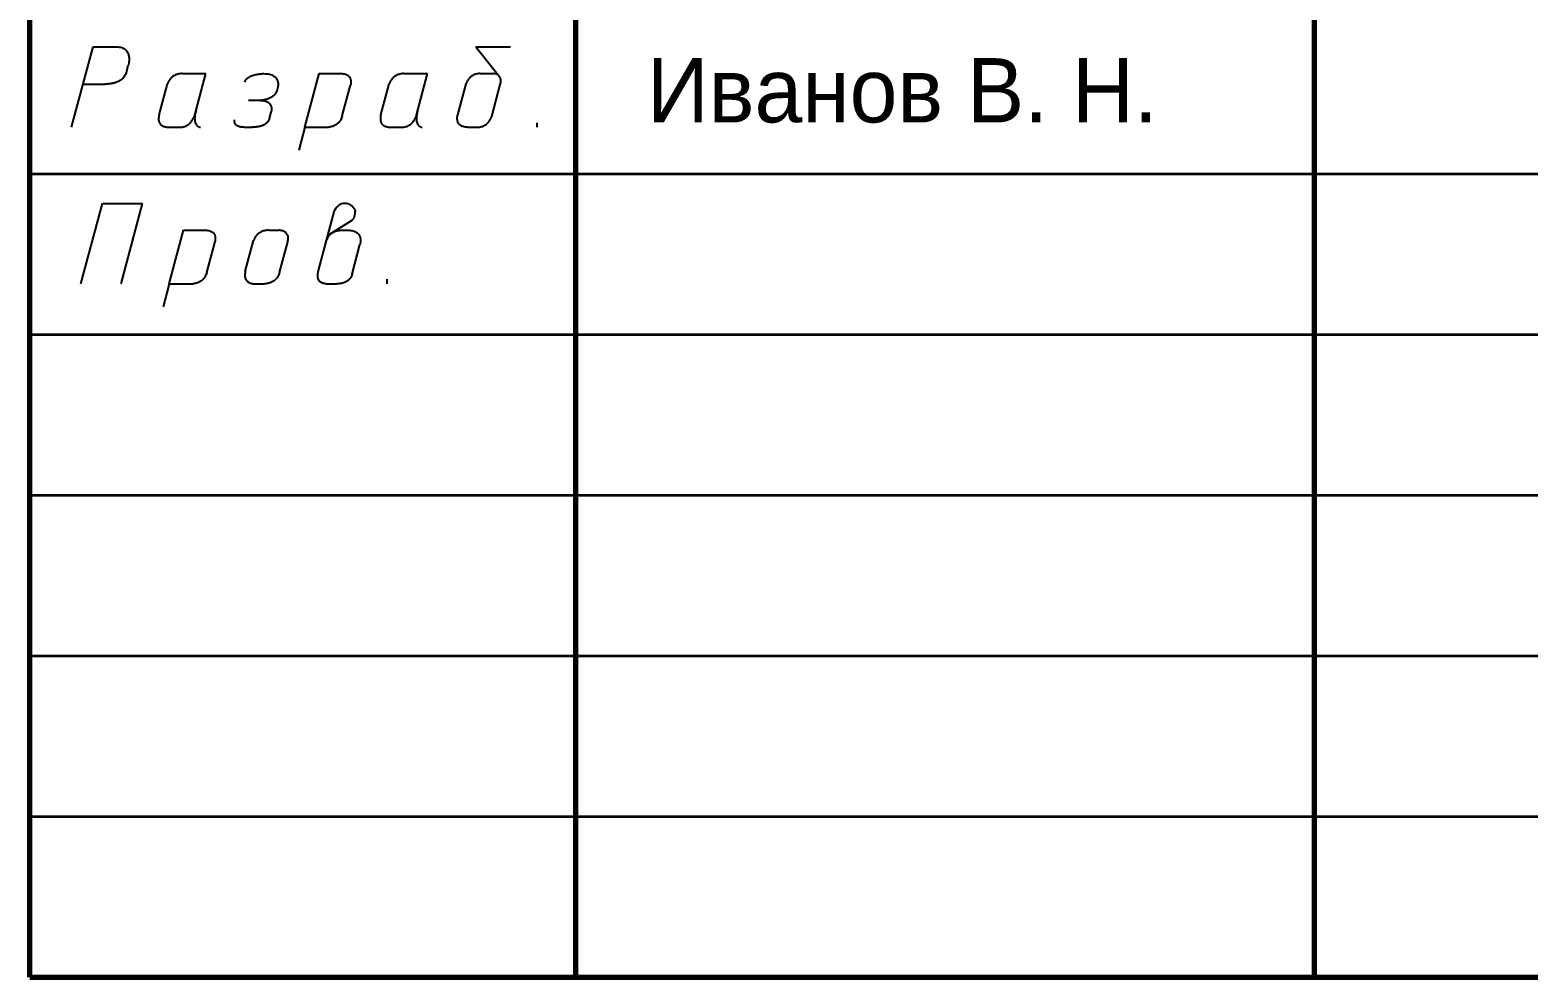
# Model space of a CAD drawing. Extents: x -103 to 643, y -127 to 210.
# Drawn here: x 365.4 to 435.3, y -127.3 to -83.1 of the extents above; entities that cross this region are included whole.
import ezdxf

# ---------------------------------------------------------------- set-up
doc = ezdxf.new("R2010")
doc.units = 0
doc.layers.get('0').update_dxf_attribs({"linetype": 'CONTINUOUS', "lineweight": 25})
doc.styles.add('cyrillic_ii', font='cyrillic_ii')

msp = doc.modelspace()

# ---------------------------------------------------------------- linework, layer by layer
at = {"lineweight": 70}
for p, q in [((365.359, -127.342), (365.359, -44.842)), ((390.859, -127.342), (390.859, -44.842)), ((425.359, -127.342), (425.359, -44.842))]:
    msp.add_line(p, q, dxfattribs=at)
at = {"linetype": 'CONTINUOUS', "lineweight": 25}
for p, q in [((367.302, -87.669), (368.306, -83.919)), ((368.306, -83.919), (368.552, -83.919)), ((368.306, -83.919), (369.385, -83.919)), ((369.385, -83.919), (369.459, -83.921)), ((369.459, -83.921), (369.527, -83.928)), ((369.527, -83.928), (369.589, -83.94)), ((369.589, -83.94), (369.646, -83.955)), ((369.646, -83.955), (369.697, -83.975)), ((386.19, -83.919), (387.798, -83.919)), ((386.19, -83.919), (387.297, -85.31)), ((369.697, -83.975), (369.744, -83.998)), ((369.744, -83.998), (369.785, -84.024)), ((369.785, -84.024), (369.821, -84.052)), ((369.821, -84.052), (369.854, -84.084)), ((369.854, -84.084), (369.882, -84.117)), ((369.882, -84.117), (369.906, -84.153)), ((369.906, -84.153), (369.927, -84.19)), ((369.927, -84.19), (369.944, -84.228)), ((369.944, -84.228), (369.958, -84.267)), ((369.958, -84.267), (369.969, -84.307)), ((369.969, -84.307), (369.977, -84.347)), ((369.979, -84.641), (369.975, -84.669)), ((369.977, -84.347), (369.984, -84.387)), ((369.983, -84.609), (369.979, -84.641)), ((369.986, -84.576), (369.983, -84.609)), ((369.984, -84.387), (369.987, -84.427)), ((369.989, -84.541), (369.986, -84.576)), ((369.987, -84.427), (369.989, -84.466)), ((369.989, -84.466), (369.99, -84.504)), ((369.99, -84.504), (369.989, -84.541)), ((369.737, -85.341), (369.706, -85.377)), ((369.766, -85.301), (369.737, -85.341)), ((369.794, -85.259), (369.766, -85.301)), ((369.818, -85.213), (369.794, -85.259)), ((369.841, -85.164), (369.818, -85.213)), ((369.86, -85.111), (369.841, -85.164)), ((369.877, -85.055), (369.86, -85.111)), ((369.877, -85.055), (369.953, -84.771)), ((369.955, -84.764), (369.953, -84.771)), ((369.958, -84.752), (369.955, -84.764)), ((369.961, -84.737), (369.958, -84.752)), ((369.966, -84.718), (369.961, -84.737)), ((369.97, -84.695), (369.966, -84.718)), ((369.975, -84.669), (369.97, -84.695)), ((371.971, -85.352), (371.948, -85.375)), ((371.996, -85.329), (371.971, -85.352)), ((372.023, -85.308), (371.996, -85.329)), ((372.053, -85.287), (372.023, -85.308)), ((372.084, -85.267), (372.053, -85.287)), ((372.118, -85.248), (372.084, -85.267)), ((372.153, -85.231), (372.118, -85.248)), ((372.191, -85.216), (372.153, -85.231)), ((372.231, -85.202), (372.191, -85.216)), ((372.274, -85.191), (372.231, -85.202)), ((372.319, -85.181), (372.274, -85.191)), ((372.366, -85.174), (372.319, -85.181)), ((372.416, -85.17), (372.366, -85.174)), ((372.468, -85.169), (372.416, -85.17)), ((372.468, -85.169), (373.576, -85.169)), ((373.056, -87.112), (373.576, -85.169)), ((375.526, -85.376), (375.558, -85.352)), ((375.558, -85.352), (375.591, -85.33)), ((375.591, -85.33), (375.627, -85.31)), ((375.627, -85.31), (375.663, -85.292)), ((375.663, -85.292), (375.701, -85.275)), ((375.701, -85.275), (375.74, -85.26)), ((375.74, -85.26), (375.779, -85.246)), ((375.779, -85.246), (375.818, -85.234)), ((375.818, -85.234), (375.857, -85.223)), ((375.857, -85.223), (375.896, -85.213)), ((375.896, -85.213), (375.935, -85.205)), ((375.935, -85.205), (375.973, -85.198)), ((375.973, -85.198), (376.009, -85.192)), ((376.009, -85.192), (376.044, -85.186)), ((376.044, -85.186), (376.078, -85.182)), ((376.078, -85.182), (376.11, -85.178)), ((376.11, -85.178), (376.139, -85.175)), ((376.139, -85.175), (376.166, -85.173)), ((376.166, -85.173), (376.19, -85.171)), ((376.19, -85.171), (376.212, -85.17)), ((376.212, -85.17), (376.23, -85.169)), ((376.23, -85.169), (376.244, -85.169)), ((376.244, -85.169), (376.255, -85.169)), ((376.255, -85.169), (376.262, -85.169)), ((376.262, -85.169), (376.264, -85.169)), ((376.272, -85.169), (376.35, -85.171)), ((376.35, -85.171), (376.421, -85.176)), ((376.421, -85.176), (376.487, -85.185)), ((376.487, -85.185), (376.547, -85.197)), ((376.547, -85.197), (376.602, -85.212)), ((376.602, -85.212), (376.652, -85.229)), ((376.652, -85.229), (376.697, -85.249)), ((376.697, -85.249), (376.737, -85.271)), ((376.737, -85.271), (376.773, -85.296)), ((376.773, -85.296), (376.805, -85.321)), ((376.805, -85.321), (376.833, -85.349)), ((376.833, -85.349), (376.857, -85.377)), ((378.199, -87.669), (378.868, -85.169)), ((378.868, -85.169), (379.903, -85.169)), ((379.903, -85.169), (379.956, -85.17)), ((379.956, -85.17), (380.005, -85.175)), ((380.005, -85.175), (380.05, -85.183)), ((380.05, -85.183), (380.091, -85.194)), ((380.091, -85.194), (380.128, -85.207)), ((380.128, -85.207), (380.162, -85.222)), ((380.162, -85.222), (380.192, -85.239)), ((380.192, -85.239), (380.218, -85.259)), ((380.218, -85.259), (380.242, -85.28)), ((380.242, -85.28), (380.263, -85.302)), ((380.263, -85.302), (380.281, -85.326)), ((380.281, -85.326), (380.296, -85.35)), ((380.296, -85.35), (380.309, -85.375)), ((382.33, -85.352), (382.306, -85.375)), ((382.355, -85.329), (382.33, -85.352)), ((382.382, -85.308), (382.355, -85.329)), ((382.411, -85.287), (382.382, -85.308)), ((382.443, -85.267), (382.411, -85.287)), ((382.476, -85.248), (382.443, -85.267)), ((382.512, -85.231), (382.476, -85.248)), ((382.55, -85.216), (382.512, -85.231)), ((382.59, -85.202), (382.55, -85.216)), ((382.632, -85.191), (382.59, -85.202)), ((382.677, -85.181), (382.632, -85.191)), ((382.724, -85.174), (382.677, -85.181)), ((382.774, -85.17), (382.724, -85.174)), ((382.827, -85.169), (382.774, -85.17)), ((382.827, -85.169), (383.935, -85.169)), ((383.414, -87.112), (383.935, -85.169)), ((385.911, -85.353), (385.888, -85.376)), ((385.936, -85.33), (385.911, -85.353)), ((385.962, -85.308), (385.936, -85.33)), ((385.991, -85.287), (385.962, -85.308)), ((386.021, -85.267), (385.991, -85.287)), ((386.054, -85.248), (386.021, -85.267)), ((386.089, -85.23), (386.054, -85.248)), ((386.126, -85.215), (386.089, -85.23)), ((386.165, -85.201), (386.126, -85.215)), ((386.206, -85.19), (386.165, -85.201)), ((386.249, -85.18), (386.206, -85.19)), ((386.295, -85.174), (386.249, -85.18)), ((386.344, -85.17), (386.295, -85.174)), ((386.395, -85.169), (386.344, -85.17)), ((386.395, -85.169), (387.01, -85.169)), ((387.014, -85.169), (387.01, -85.169)), ((387.01, -85.169), (387.01, -85.169)), ((387.02, -85.169), (387.014, -85.169)), ((387.028, -85.17), (387.02, -85.169)), ((387.039, -85.171), (387.028, -85.17)), ((387.051, -85.172), (387.039, -85.171)), ((387.065, -85.175), (387.051, -85.172)), ((387.08, -85.178), (387.065, -85.175)), ((387.096, -85.181), (387.08, -85.178)), ((387.114, -85.186), (387.096, -85.181)), ((387.132, -85.192), (387.114, -85.186)), ((387.15, -85.199), (387.132, -85.192)), ((387.169, -85.207), (387.15, -85.199)), ((387.189, -85.216), (387.169, -85.207)), ((387.208, -85.227), (387.189, -85.216)), ((387.226, -85.239), (387.208, -85.227)), ((387.245, -85.253), (387.226, -85.239)), ((387.262, -85.269), (387.245, -85.253)), ((387.279, -85.286), (387.262, -85.269)), ((387.294, -85.306), (387.279, -85.286)), ((387.308, -85.327), (387.294, -85.306)), ((387.321, -85.351), (387.308, -85.327)), ((387.332, -85.376), (387.321, -85.351)), ((367.841, -85.656), (368.875, -85.656)), ((368.894, -85.656), (368.875, -85.656)), ((368.917, -85.656), (368.894, -85.656)), ((368.941, -85.656), (368.917, -85.656)), ((368.968, -85.655), (368.941, -85.656)), ((368.998, -85.654), (368.968, -85.655)), ((369.029, -85.652), (368.998, -85.654)), ((369.062, -85.649), (369.029, -85.652)), ((369.097, -85.646), (369.062, -85.649)), ((369.133, -85.642), (369.097, -85.646)), ((369.17, -85.636), (369.133, -85.642)), ((369.208, -85.629), (369.17, -85.636)), ((369.247, -85.621), (369.208, -85.629)), ((369.287, -85.612), (369.247, -85.621)), ((369.327, -85.601), (369.287, -85.612)), ((369.367, -85.588), (369.327, -85.601)), ((369.407, -85.574), (369.367, -85.588)), ((369.447, -85.557), (369.407, -85.574)), ((369.487, -85.539), (369.447, -85.557)), ((369.526, -85.518), (369.487, -85.539)), ((369.564, -85.495), (369.526, -85.518)), ((369.602, -85.469), (369.564, -85.495)), ((369.638, -85.441), (369.602, -85.469)), ((369.672, -85.411), (369.638, -85.441)), ((369.706, -85.377), (369.672, -85.411)), ((371.393, -87.096), (371.78, -85.651)), ((371.781, -85.65), (371.78, -85.651)), ((371.782, -85.645), (371.781, -85.65)), ((371.784, -85.638), (371.782, -85.645)), ((371.788, -85.629), (371.784, -85.638)), ((371.792, -85.617), (371.788, -85.629)), ((371.797, -85.604), (371.792, -85.617)), ((371.804, -85.588), (371.797, -85.604)), ((371.812, -85.571), (371.804, -85.588)), ((371.821, -85.553), (371.812, -85.571)), ((371.831, -85.533), (371.821, -85.553)), ((371.843, -85.512), (371.831, -85.533)), ((371.857, -85.49), (371.843, -85.512)), ((371.871, -85.468), (371.857, -85.49)), ((371.888, -85.445), (371.871, -85.468)), ((371.906, -85.421), (371.888, -85.445)), ((371.926, -85.398), (371.906, -85.421)), ((371.948, -85.375), (371.926, -85.398)), ((375.39, -85.564), (375.405, -85.527)), ((375.405, -85.527), (375.423, -85.493)), ((375.423, -85.493), (375.445, -85.46)), ((375.445, -85.46), (375.469, -85.43)), ((375.469, -85.43), (375.496, -85.402)), ((375.496, -85.402), (375.526, -85.376)), ((376.85, -86.054), (376.828, -86.092)), ((376.87, -86.014), (376.85, -86.054)), ((376.857, -85.377), (376.878, -85.406)), ((376.888, -85.971), (376.87, -86.014)), ((376.878, -85.406), (376.895, -85.436)), ((376.902, -85.925), (376.888, -85.971)), ((376.895, -85.436), (376.91, -85.467)), ((376.929, -85.825), (376.902, -85.925)), ((376.91, -85.467), (376.922, -85.498)), ((376.922, -85.498), (376.931, -85.529)), ((376.93, -85.82), (376.929, -85.825)), ((376.932, -85.811), (376.93, -85.82)), ((376.931, -85.529), (376.938, -85.559)), ((376.935, -85.799), (376.932, -85.811)), ((376.938, -85.784), (376.935, -85.799)), ((376.938, -85.559), (376.943, -85.589)), ((376.941, -85.766), (376.938, -85.784)), ((376.944, -85.746), (376.941, -85.766)), ((376.943, -85.589), (376.947, -85.619)), ((376.946, -85.724), (376.944, -85.746)), ((376.948, -85.7), (376.946, -85.724)), ((376.947, -85.619), (376.948, -85.647)), ((376.948, -85.647), (376.949, -85.674)), ((376.949, -85.674), (376.948, -85.7)), ((379.948, -87.141), (380.334, -85.7)), ((380.309, -85.375), (380.32, -85.401)), ((380.32, -85.401), (380.329, -85.427)), ((380.329, -85.427), (380.336, -85.453)), ((380.335, -85.699), (380.334, -85.7)), ((380.337, -85.689), (380.335, -85.696)), ((380.335, -85.696), (380.335, -85.699)), ((380.336, -85.453), (380.341, -85.479)), ((380.339, -85.68), (380.337, -85.689)), ((380.341, -85.668), (380.339, -85.68)), ((380.341, -85.479), (380.345, -85.504)), ((380.343, -85.654), (380.341, -85.668)), ((380.345, -85.637), (380.343, -85.654)), ((380.345, -85.504), (380.347, -85.529)), ((380.346, -85.618), (380.345, -85.637)), ((380.348, -85.598), (380.346, -85.618)), ((380.347, -85.529), (380.348, -85.553)), ((380.348, -85.553), (380.348, -85.576)), ((380.348, -85.576), (380.348, -85.598)), ((381.752, -87.096), (382.139, -85.651)), ((382.141, -85.645), (382.139, -85.65)), ((382.139, -85.65), (382.139, -85.651)), ((382.143, -85.638), (382.141, -85.645)), ((382.146, -85.629), (382.143, -85.638)), ((382.15, -85.617), (382.146, -85.629)), ((382.156, -85.604), (382.15, -85.617)), ((382.162, -85.588), (382.156, -85.604)), ((382.17, -85.571), (382.162, -85.588)), ((382.179, -85.553), (382.17, -85.571)), ((382.19, -85.533), (382.179, -85.553)), ((382.202, -85.512), (382.19, -85.533)), ((382.215, -85.49), (382.202, -85.512)), ((382.23, -85.468), (382.215, -85.49)), ((382.247, -85.445), (382.23, -85.468)), ((382.265, -85.421), (382.247, -85.445)), ((382.284, -85.398), (382.265, -85.421)), ((382.306, -85.375), (382.284, -85.398)), ((385.338, -87.095), (385.726, -85.649)), ((385.727, -85.645), (385.726, -85.649)), ((385.726, -85.649), (385.726, -85.649)), ((385.729, -85.639), (385.727, -85.645)), ((385.732, -85.63), (385.729, -85.639)), ((385.736, -85.619), (385.732, -85.63)), ((385.741, -85.606), (385.736, -85.619)), ((385.748, -85.591), (385.741, -85.606)), ((385.755, -85.574), (385.748, -85.591)), ((385.764, -85.555), (385.755, -85.574)), ((385.774, -85.536), (385.764, -85.555)), ((385.786, -85.515), (385.774, -85.536)), ((385.799, -85.493), (385.786, -85.515)), ((385.814, -85.47), (385.799, -85.493)), ((385.83, -85.447), (385.814, -85.47)), ((385.848, -85.423), (385.83, -85.447)), ((385.867, -85.4), (385.848, -85.423)), ((385.888, -85.376), (385.867, -85.4)), ((386.925, -87.175), (387.327, -85.675)), ((387.327, -85.675), (387.339, -85.628)), ((387.34, -85.405), (387.332, -85.376)), ((387.339, -85.628), (387.346, -85.584)), ((387.347, -85.435), (387.34, -85.405)), ((387.346, -85.584), (387.351, -85.542)), ((387.351, -85.468), (387.347, -85.435)), ((387.352, -85.504), (387.351, -85.468)), ((387.351, -85.542), (387.352, -85.504)), ((376.109, -86.419), (375.561, -86.419)), ((376.109, -86.419), (376.17, -86.42)), ((376.12, -86.419), (376.118, -86.419)), ((376.127, -86.418), (376.12, -86.419)), ((376.137, -86.418), (376.127, -86.418)), ((376.15, -86.417), (376.137, -86.418)), ((376.166, -86.416), (376.15, -86.417)), ((376.186, -86.415), (376.166, -86.416)), ((376.17, -86.42), (376.227, -86.425)), ((376.207, -86.413), (376.186, -86.415)), ((376.231, -86.41), (376.207, -86.413)), ((376.227, -86.425), (376.279, -86.432)), ((376.258, -86.406), (376.231, -86.41)), ((376.286, -86.402), (376.258, -86.406)), ((376.279, -86.432), (376.327, -86.442)), ((376.315, -86.396), (376.286, -86.402)), ((376.347, -86.389), (376.315, -86.396)), ((376.327, -86.442), (376.37, -86.454)), ((376.379, -86.382), (376.347, -86.389)), ((376.37, -86.454), (376.41, -86.469)), ((376.412, -86.372), (376.379, -86.382)), ((376.41, -86.469), (376.445, -86.485)), ((376.446, -86.362), (376.412, -86.372)), ((376.445, -86.485), (376.477, -86.503)), ((376.481, -86.35), (376.446, -86.362)), ((376.477, -86.503), (376.505, -86.523)), ((376.516, -86.336), (376.481, -86.35)), ((376.505, -86.523), (376.53, -86.544)), ((376.55, -86.321), (376.516, -86.336)), ((376.53, -86.544), (376.552, -86.567)), ((376.585, -86.304), (376.55, -86.321)), ((376.552, -86.567), (376.571, -86.59)), ((376.571, -86.59), (376.588, -86.614)), ((376.619, -86.285), (376.585, -86.304)), ((376.588, -86.614), (376.601, -86.639)), ((376.601, -86.639), (376.613, -86.665)), ((376.613, -86.665), (376.622, -86.69)), ((376.653, -86.264), (376.619, -86.285)), ((376.622, -86.69), (376.629, -86.716)), ((376.629, -86.716), (376.634, -86.741)), ((376.634, -86.741), (376.638, -86.766)), ((376.686, -86.241), (376.653, -86.264)), ((376.717, -86.216), (376.686, -86.241)), ((376.747, -86.189), (376.717, -86.216)), ((376.776, -86.159), (376.747, -86.189)), ((376.803, -86.126), (376.776, -86.159)), ((376.828, -86.092), (376.803, -86.126)), ((371.367, -87.247), (371.366, -87.29)), ((371.366, -87.29), (371.369, -87.331)), ((371.372, -87.2), (371.367, -87.247)), ((371.369, -87.331), (371.374, -87.368)), ((371.38, -87.15), (371.372, -87.2)), ((371.374, -87.368), (371.383, -87.403)), ((371.393, -87.096), (371.38, -87.15)), ((371.383, -87.403), (371.394, -87.435)), ((371.394, -87.435), (371.408, -87.464)), ((371.408, -87.464), (371.423, -87.491)), ((372.831, -87.484), (372.857, -87.458)), ((372.857, -87.458), (372.88, -87.432)), ((372.88, -87.432), (372.902, -87.405)), ((372.902, -87.405), (372.923, -87.378)), ((372.923, -87.378), (372.941, -87.351)), ((372.941, -87.351), (372.958, -87.325)), ((372.958, -87.325), (372.974, -87.299)), ((372.974, -87.299), (372.988, -87.274)), ((372.988, -87.274), (373, -87.25)), ((373, -87.25), (373.011, -87.227)), ((373.011, -87.227), (373.021, -87.205)), ((373.021, -87.205), (373.03, -87.186)), ((373.03, -87.186), (373.037, -87.168)), ((373.037, -87.168), (373.043, -87.152)), ((373.043, -87.152), (373.047, -87.138)), ((373.047, -87.138), (373.051, -87.127)), ((373.051, -87.127), (373.053, -87.119)), ((373.053, -87.231), (373.051, -87.28)), ((373.051, -87.28), (373.053, -87.325)), ((373.053, -87.119), (373.055, -87.114)), ((373.057, -87.179), (373.053, -87.231)), ((373.053, -87.325), (373.056, -87.366)), ((373.055, -87.114), (373.056, -87.112)), ((373.056, -87.366), (373.062, -87.404)), ((373.064, -87.122), (373.057, -87.179)), ((373.062, -87.404), (373.07, -87.438)), ((373.074, -87.062), (373.064, -87.122)), ((373.07, -87.438), (373.08, -87.469)), ((373.088, -86.997), (373.074, -87.062)), ((373.105, -86.927), (373.088, -86.997)), ((374.912, -87.37), (374.913, -87.36)), ((374.912, -87.382), (374.912, -87.37)), ((374.912, -87.396), (374.912, -87.382)), ((374.913, -87.41), (374.912, -87.396)), ((374.913, -87.36), (374.914, -87.35)), ((374.915, -87.424), (374.913, -87.41)), ((374.914, -87.35), (374.915, -87.342)), ((374.915, -87.342), (374.916, -87.336)), ((374.918, -87.44), (374.915, -87.424)), ((374.916, -87.336), (374.917, -87.331)), ((374.917, -87.329), (374.918, -87.328)), ((374.917, -87.331), (374.917, -87.329)), ((374.922, -87.456), (374.918, -87.44)), ((374.927, -87.472), (374.922, -87.456)), ((376.44, -87.448), (376.415, -87.473)), ((376.463, -87.42), (376.44, -87.448)), ((376.484, -87.391), (376.463, -87.42)), ((376.503, -87.359), (376.484, -87.391)), ((376.52, -87.324), (376.503, -87.359)), ((376.535, -87.287), (376.52, -87.324)), ((376.547, -87.248), (376.535, -87.287)), ((376.547, -87.248), (376.621, -86.972)), ((376.623, -86.966), (376.621, -86.972)), ((376.625, -86.957), (376.623, -86.966)), ((376.628, -86.946), (376.625, -86.957)), ((376.63, -86.932), (376.628, -86.946)), ((376.633, -86.917), (376.63, -86.932)), ((376.636, -86.899), (376.633, -86.917)), ((376.638, -86.88), (376.636, -86.899)), ((376.638, -86.766), (376.64, -86.791)), ((376.64, -86.86), (376.638, -86.88)), ((376.64, -86.791), (376.641, -86.815)), ((376.641, -86.838), (376.64, -86.86)), ((376.641, -86.815), (376.641, -86.838)), ((379.782, -87.452), (379.755, -87.479)), ((379.808, -87.423), (379.782, -87.452)), ((379.832, -87.391), (379.808, -87.423)), ((379.856, -87.356), (379.832, -87.391)), ((379.878, -87.319), (379.856, -87.356)), ((379.898, -87.279), (379.878, -87.319)), ((379.917, -87.236), (379.898, -87.279)), ((379.934, -87.19), (379.917, -87.236)), ((379.948, -87.141), (379.934, -87.19)), ((381.726, -87.247), (381.725, -87.29)), ((381.725, -87.29), (381.727, -87.331)), ((381.73, -87.2), (381.726, -87.247)), ((381.727, -87.331), (381.733, -87.368)), ((381.739, -87.15), (381.73, -87.2)), ((381.733, -87.368), (381.741, -87.403)), ((381.752, -87.096), (381.739, -87.15)), ((381.741, -87.403), (381.753, -87.435)), ((381.753, -87.435), (381.766, -87.464)), ((381.766, -87.464), (381.782, -87.491)), ((383.189, -87.484), (383.215, -87.458)), ((383.215, -87.458), (383.239, -87.432)), ((383.239, -87.432), (383.261, -87.405)), ((383.261, -87.405), (383.281, -87.378)), ((383.281, -87.378), (383.3, -87.351)), ((383.3, -87.351), (383.317, -87.325)), ((383.317, -87.325), (383.332, -87.299)), ((383.332, -87.299), (383.346, -87.274)), ((383.346, -87.274), (383.359, -87.25)), ((383.359, -87.25), (383.37, -87.227)), ((383.37, -87.227), (383.38, -87.205)), ((383.38, -87.205), (383.388, -87.186)), ((383.388, -87.186), (383.395, -87.168)), ((383.395, -87.168), (383.401, -87.152)), ((383.401, -87.152), (383.406, -87.138)), ((383.406, -87.138), (383.409, -87.127)), ((383.409, -87.127), (383.412, -87.119)), ((383.411, -87.231), (383.41, -87.28)), ((383.41, -87.28), (383.411, -87.325)), ((383.415, -87.179), (383.411, -87.231)), ((383.411, -87.325), (383.415, -87.366)), ((383.412, -87.119), (383.414, -87.114)), ((383.414, -87.114), (383.414, -87.112)), ((383.422, -87.122), (383.415, -87.179)), ((383.415, -87.366), (383.421, -87.404)), ((383.421, -87.404), (383.429, -87.438)), ((383.433, -87.062), (383.422, -87.122)), ((383.429, -87.438), (383.438, -87.469)), ((383.446, -86.997), (383.433, -87.062)), ((383.464, -86.927), (383.446, -86.997)), ((385.318, -87.247), (385.319, -87.223)), ((385.318, -87.272), (385.318, -87.247)), ((385.32, -87.297), (385.318, -87.272)), ((385.319, -87.223), (385.321, -87.201)), ((385.322, -87.324), (385.32, -87.297)), ((385.321, -87.201), (385.323, -87.18)), ((385.326, -87.35), (385.322, -87.324)), ((385.323, -87.18), (385.325, -87.161)), ((385.325, -87.161), (385.328, -87.143)), ((385.332, -87.378), (385.326, -87.35)), ((385.328, -87.143), (385.331, -87.129)), ((385.331, -87.129), (385.333, -87.116)), ((385.339, -87.405), (385.332, -87.378)), ((385.333, -87.116), (385.336, -87.106)), ((385.336, -87.106), (385.337, -87.099)), ((385.337, -87.099), (385.338, -87.095)), ((385.348, -87.432), (385.339, -87.405)), ((385.36, -87.458), (385.348, -87.432)), ((385.374, -87.484), (385.36, -87.458)), ((386.743, -87.47), (386.766, -87.445)), ((386.766, -87.445), (386.787, -87.42)), ((386.787, -87.42), (386.806, -87.396)), ((386.806, -87.396), (386.824, -87.371)), ((386.824, -87.371), (386.84, -87.347)), ((386.84, -87.347), (386.855, -87.324)), ((386.855, -87.324), (386.868, -87.301)), ((386.868, -87.301), (386.88, -87.28)), ((386.88, -87.28), (386.89, -87.26)), ((386.89, -87.26), (386.899, -87.241)), ((386.899, -87.241), (386.906, -87.224)), ((386.906, -87.224), (386.912, -87.209)), ((386.912, -87.209), (386.917, -87.197)), ((386.917, -87.197), (386.921, -87.187)), ((386.921, -87.187), (386.924, -87.179)), ((386.924, -87.179), (386.925, -87.175)), ((386.925, -87.175), (386.926, -87.173)), ((386.926, -87.173), (386.925, -87.175)), ((389.048, -87.669), (389.048, -87.46)), ((371.423, -87.491), (371.441, -87.515)), ((371.441, -87.515), (371.461, -87.537)), ((371.461, -87.537), (371.482, -87.557)), ((371.482, -87.557), (371.504, -87.574)), ((371.504, -87.574), (371.527, -87.59)), ((371.527, -87.59), (371.55, -87.604)), ((371.55, -87.604), (371.575, -87.616)), ((371.575, -87.616), (371.599, -87.626)), ((371.599, -87.626), (371.623, -87.635)), ((371.623, -87.635), (371.647, -87.643)), ((371.647, -87.643), (371.671, -87.649)), ((371.671, -87.649), (371.694, -87.655)), ((371.694, -87.655), (371.716, -87.659)), ((371.716, -87.659), (371.736, -87.662)), ((371.736, -87.662), (371.755, -87.664)), ((371.755, -87.664), (371.772, -87.666)), ((371.772, -87.666), (371.788, -87.667)), ((371.788, -87.667), (371.801, -87.668)), ((371.801, -87.668), (371.811, -87.668)), ((371.811, -87.668), (371.819, -87.669)), ((371.819, -87.669), (371.824, -87.669)), ((371.824, -87.669), (372.364, -87.669)), ((372.364, -87.669), (372.415, -87.667)), ((372.415, -87.667), (372.464, -87.662)), ((372.464, -87.662), (372.51, -87.654)), ((372.51, -87.654), (372.555, -87.643)), ((372.555, -87.643), (372.596, -87.63)), ((372.596, -87.63), (372.636, -87.614)), ((372.636, -87.614), (372.674, -87.597)), ((372.674, -87.597), (372.709, -87.577)), ((372.709, -87.577), (372.743, -87.556)), ((372.743, -87.556), (372.774, -87.533)), ((372.774, -87.533), (372.803, -87.509)), ((372.803, -87.509), (372.831, -87.484)), ((373.08, -87.469), (373.091, -87.498)), ((373.091, -87.498), (373.104, -87.523)), ((373.104, -87.523), (373.117, -87.546)), ((373.117, -87.546), (373.132, -87.567)), ((373.132, -87.567), (373.147, -87.585)), ((373.147, -87.585), (373.163, -87.6)), ((373.163, -87.6), (373.179, -87.614)), ((373.179, -87.614), (373.196, -87.626)), ((373.196, -87.626), (373.212, -87.635)), ((373.212, -87.635), (373.228, -87.644)), ((373.228, -87.644), (373.243, -87.65)), ((373.243, -87.65), (373.258, -87.656)), ((373.258, -87.656), (373.271, -87.66)), ((373.271, -87.66), (373.284, -87.663)), ((373.284, -87.663), (373.295, -87.666)), ((373.295, -87.666), (373.304, -87.667)), ((373.304, -87.667), (373.312, -87.668)), ((373.312, -87.668), (373.318, -87.668)), ((373.318, -87.668), (373.322, -87.669)), ((373.322, -87.669), (373.323, -87.669)), ((374.934, -87.488), (374.927, -87.472)), ((374.942, -87.505), (374.934, -87.488)), ((374.952, -87.521), (374.942, -87.505)), ((374.964, -87.538), (374.952, -87.521)), ((374.978, -87.554), (374.964, -87.538)), ((374.994, -87.569), (374.978, -87.554)), ((375.012, -87.584), (374.994, -87.569)), ((375.033, -87.598), (375.012, -87.584)), ((375.056, -87.612), (375.033, -87.598)), ((375.082, -87.624), (375.056, -87.612)), ((375.111, -87.635), (375.082, -87.624)), ((375.142, -87.645), (375.111, -87.635)), ((375.177, -87.653), (375.142, -87.645)), ((375.216, -87.66), (375.177, -87.653)), ((375.257, -87.664), (375.216, -87.66)), ((375.302, -87.668), (375.257, -87.664)), ((375.351, -87.669), (375.302, -87.668)), ((375.351, -87.669), (375.747, -87.669)), ((375.763, -87.669), (375.747, -87.669)), ((375.78, -87.669), (375.763, -87.669)), ((375.8, -87.668), (375.78, -87.669)), ((375.822, -87.668), (375.8, -87.668)), ((375.845, -87.667), (375.822, -87.668)), ((375.871, -87.666), (375.845, -87.667)), ((375.897, -87.664), (375.871, -87.666)), ((375.925, -87.661), (375.897, -87.664)), ((375.954, -87.658), (375.925, -87.661)), ((375.985, -87.654), (375.954, -87.658)), ((376.015, -87.65), (375.985, -87.654)), ((376.047, -87.644), (376.015, -87.65)), ((376.079, -87.638), (376.047, -87.644)), ((376.111, -87.63), (376.079, -87.638)), ((376.144, -87.621), (376.111, -87.63)), ((376.176, -87.611), (376.144, -87.621)), ((376.208, -87.599), (376.176, -87.611)), ((376.24, -87.586), (376.208, -87.599)), ((376.272, -87.572), (376.24, -87.586)), ((376.302, -87.556), (376.272, -87.572)), ((376.332, -87.538), (376.302, -87.556)), ((376.361, -87.518), (376.332, -87.538)), ((376.389, -87.497), (376.361, -87.518)), ((376.415, -87.473), (376.389, -87.497)), ((378.199, -87.669), (377.912, -88.739)), ((378.199, -87.669), (379.299, -87.669)), ((379.301, -87.669), (379.299, -87.669)), ((379.306, -87.668), (379.301, -87.669)), ((379.314, -87.668), (379.306, -87.668)), ((379.324, -87.667), (379.314, -87.668)), ((379.337, -87.666), (379.324, -87.667)), ((379.352, -87.665), (379.337, -87.666)), ((379.369, -87.662), (379.352, -87.665)), ((379.388, -87.659), (379.369, -87.662)), ((379.409, -87.655), (379.388, -87.659)), ((379.431, -87.65), (379.409, -87.655)), ((379.455, -87.644), (379.431, -87.65)), ((379.48, -87.637), (379.455, -87.644)), ((379.505, -87.629), (379.48, -87.637)), ((379.532, -87.619), (379.505, -87.629)), ((379.559, -87.608), (379.532, -87.619)), ((379.587, -87.595), (379.559, -87.608)), ((379.615, -87.58), (379.587, -87.595)), ((379.644, -87.564), (379.615, -87.58)), ((379.672, -87.546), (379.644, -87.564)), ((379.7, -87.526), (379.672, -87.546)), ((379.728, -87.503), (379.7, -87.526)), ((379.755, -87.479), (379.728, -87.503)), ((381.782, -87.491), (381.8, -87.515)), ((381.8, -87.515), (381.819, -87.537)), ((381.819, -87.537), (381.84, -87.557)), ((381.84, -87.557), (381.862, -87.574)), ((381.862, -87.574), (381.885, -87.59)), ((381.885, -87.59), (381.909, -87.604)), ((381.909, -87.604), (381.933, -87.616)), ((381.933, -87.616), (381.958, -87.626)), ((381.958, -87.626), (381.982, -87.635)), ((381.982, -87.635), (382.006, -87.643)), ((382.006, -87.643), (382.03, -87.649)), ((382.03, -87.649), (382.052, -87.655)), ((382.052, -87.655), (382.074, -87.659)), ((382.074, -87.659), (382.095, -87.662)), ((382.095, -87.662), (382.114, -87.664)), ((382.114, -87.664), (382.131, -87.666)), ((382.131, -87.666), (382.146, -87.667)), ((382.146, -87.667), (382.159, -87.668)), ((382.159, -87.668), (382.17, -87.668)), ((382.17, -87.668), (382.177, -87.669)), ((382.177, -87.669), (382.182, -87.669)), ((382.182, -87.669), (382.722, -87.669)), ((382.722, -87.669), (382.774, -87.667)), ((382.774, -87.667), (382.822, -87.662)), ((382.822, -87.662), (382.869, -87.654)), ((382.869, -87.654), (382.913, -87.643)), ((382.913, -87.643), (382.955, -87.63)), ((382.955, -87.63), (382.995, -87.614)), ((382.995, -87.614), (383.032, -87.597)), ((383.032, -87.597), (383.068, -87.577)), ((383.068, -87.577), (383.101, -87.556)), ((383.101, -87.556), (383.133, -87.533)), ((383.133, -87.533), (383.162, -87.509)), ((383.162, -87.509), (383.189, -87.484)), ((383.438, -87.469), (383.45, -87.498)), ((383.45, -87.498), (383.462, -87.523)), ((383.462, -87.523), (383.476, -87.546)), ((383.476, -87.546), (383.491, -87.567)), ((383.491, -87.567), (383.506, -87.585)), ((383.506, -87.585), (383.522, -87.6)), ((383.522, -87.6), (383.538, -87.614)), ((383.538, -87.614), (383.554, -87.626)), ((383.554, -87.626), (383.57, -87.635)), ((383.57, -87.635), (383.586, -87.644)), ((383.586, -87.644), (383.601, -87.65)), ((383.601, -87.65), (383.616, -87.656)), ((383.616, -87.656), (383.63, -87.66)), ((383.63, -87.66), (383.642, -87.663)), ((383.642, -87.663), (383.653, -87.666)), ((383.653, -87.666), (383.663, -87.667)), ((383.663, -87.667), (383.671, -87.668)), ((383.671, -87.668), (383.677, -87.668)), ((383.677, -87.668), (383.68, -87.669)), ((383.68, -87.669), (383.682, -87.669)), ((385.39, -87.509), (385.374, -87.484)), ((385.41, -87.533), (385.39, -87.509)), ((385.432, -87.556), (385.41, -87.533)), ((385.457, -87.577), (385.432, -87.556)), ((385.486, -87.597), (385.457, -87.577)), ((385.518, -87.615), (385.486, -87.597)), ((385.553, -87.63), (385.518, -87.615)), ((385.593, -87.644), (385.553, -87.63)), ((385.636, -87.654), (385.593, -87.644)), ((385.683, -87.662), (385.636, -87.654)), ((385.735, -87.667), (385.683, -87.662)), ((385.792, -87.669), (385.735, -87.667)), ((385.792, -87.669), (386.264, -87.669)), ((386.264, -87.669), (386.314, -87.667)), ((386.314, -87.667), (386.361, -87.662)), ((386.361, -87.662), (386.407, -87.655)), ((386.407, -87.655), (386.45, -87.644)), ((386.45, -87.644), (386.491, -87.632)), ((386.491, -87.632), (386.529, -87.617)), ((386.529, -87.617), (386.566, -87.6)), ((386.566, -87.6), (386.6, -87.582)), ((386.6, -87.582), (386.633, -87.561)), ((386.633, -87.561), (386.663, -87.54)), ((386.663, -87.54), (386.692, -87.517)), ((386.692, -87.517), (386.718, -87.494)), ((386.718, -87.494), (386.743, -87.47)), ((367.737, -94.98), (368.742, -91.23)), ((368.742, -91.23), (370.617, -91.23)), ((369.612, -94.98), (370.617, -91.23)), ((378.841, -94.354), (379.59, -91.556)), ((380.539, -91.646), (380.536, -91.677)), ((380.541, -91.613), (380.539, -91.646)), ((380.542, -91.578), (380.541, -91.613)), ((380.542, -91.542), (380.542, -91.578)), ((380.386, -92.028), (379.276, -92.73)), ((380.387, -92.028), (380.385, -92.029)), ((380.385, -92.029), (380.386, -92.028)), ((380.385, -92.029), (380.385, -92.029)), ((380.389, -92.026), (380.387, -92.028)), ((380.392, -92.023), (380.389, -92.026)), ((380.396, -92.02), (380.392, -92.023)), ((380.4, -92.015), (380.396, -92.02)), ((380.406, -92.009), (380.4, -92.015)), ((380.412, -92.003), (380.406, -92.009)), ((380.418, -91.995), (380.412, -92.003)), ((380.425, -91.986), (380.418, -91.995)), ((380.433, -91.976), (380.425, -91.986)), ((380.44, -91.965), (380.433, -91.976)), ((380.448, -91.953), (380.44, -91.965)), ((380.456, -91.94), (380.448, -91.953)), ((380.465, -91.926), (380.456, -91.94)), ((380.473, -91.91), (380.465, -91.926)), ((380.481, -91.893), (380.473, -91.91)), ((380.489, -91.874), (380.481, -91.893)), ((380.496, -91.855), (380.489, -91.874)), ((380.503, -91.834), (380.496, -91.855)), ((380.51, -91.811), (380.503, -91.834)), ((380.517, -91.787), (380.51, -91.811)), ((380.523, -91.762), (380.517, -91.787)), ((380.528, -91.735), (380.523, -91.762)), ((380.533, -91.707), (380.528, -91.735)), ((380.536, -91.677), (380.533, -91.707)), ((371.867, -94.98), (372.536, -92.48)), ((372.536, -92.48), (373.571, -92.48)), ((373.571, -92.48), (373.624, -92.481)), ((373.616, -94.452), (374.003, -93.011)), ((373.624, -92.481), (373.673, -92.486)), ((373.673, -92.486), (373.718, -92.494)), ((373.718, -92.494), (373.759, -92.505)), ((373.759, -92.505), (373.796, -92.518)), ((373.796, -92.518), (373.83, -92.533)), ((373.83, -92.533), (373.86, -92.551)), ((373.86, -92.551), (373.886, -92.57)), ((373.886, -92.57), (373.91, -92.591)), ((373.91, -92.591), (373.931, -92.613)), ((373.931, -92.613), (373.949, -92.637)), ((373.949, -92.637), (373.964, -92.661)), ((373.964, -92.661), (373.977, -92.686)), ((373.977, -92.686), (373.988, -92.712)), ((373.988, -92.712), (373.997, -92.738)), ((373.997, -92.738), (374.004, -92.764)), ((374.005, -93), (374.003, -93.007)), ((374.003, -93.007), (374.003, -93.01)), ((374.003, -93.01), (374.003, -93.011)), ((374.004, -92.764), (374.009, -92.79)), ((374.007, -92.991), (374.005, -93)), ((374.009, -92.979), (374.007, -92.991)), ((374.009, -92.79), (374.013, -92.815)), ((374.011, -92.965), (374.009, -92.979)), ((374.013, -92.948), (374.011, -92.965)), ((374.013, -92.815), (374.015, -92.84)), ((374.014, -92.929), (374.013, -92.948)), ((374.016, -92.909), (374.014, -92.929)), ((374.015, -92.84), (374.016, -92.864)), ((374.016, -92.864), (374.016, -92.887)), ((374.016, -92.887), (374.016, -92.909)), ((375.418, -94.412), (375.807, -92.961)), ((375.808, -92.959), (375.807, -92.961)), ((375.809, -92.955), (375.808, -92.959)), ((375.811, -92.947), (375.809, -92.955)), ((375.815, -92.938), (375.811, -92.947)), ((375.819, -92.926), (375.815, -92.938)), ((375.824, -92.912), (375.819, -92.926)), ((375.831, -92.897), (375.824, -92.912)), ((375.839, -92.88), (375.831, -92.897)), ((375.848, -92.861), (375.839, -92.88)), ((375.859, -92.841), (375.848, -92.861)), ((375.871, -92.82), (375.859, -92.841)), ((375.884, -92.799), (375.871, -92.82)), ((375.899, -92.776), (375.884, -92.799)), ((375.916, -92.754), (375.899, -92.776)), ((375.935, -92.731), (375.916, -92.754)), ((375.955, -92.707), (375.935, -92.731)), ((375.977, -92.684), (375.955, -92.707)), ((376.001, -92.662), (375.977, -92.684)), ((376.027, -92.639), (376.001, -92.662)), ((376.055, -92.618), (376.027, -92.639)), ((376.085, -92.597), (376.055, -92.618)), ((376.117, -92.578), (376.085, -92.597)), ((376.152, -92.559), (376.117, -92.578)), ((376.189, -92.542), (376.152, -92.559)), ((376.228, -92.527), (376.189, -92.542)), ((376.269, -92.513), (376.228, -92.527)), ((376.314, -92.502), (376.269, -92.513)), ((376.36, -92.493), (376.314, -92.502)), ((376.409, -92.486), (376.36, -92.493)), ((376.461, -92.481), (376.409, -92.486)), ((376.516, -92.48), (376.461, -92.481)), ((376.516, -92.48), (376.985, -92.48)), ((376.986, -92.48), (376.985, -92.48)), ((376.99, -92.48), (376.986, -92.48)), ((376.998, -92.48), (376.99, -92.48)), ((377.008, -92.481), (376.998, -92.48)), ((377.021, -92.482), (377.008, -92.481)), ((377.016, -94.45), (377.4, -93.02)), ((377.036, -92.484), (377.021, -92.482)), ((377.053, -92.486), (377.036, -92.484)), ((377.072, -92.489), (377.053, -92.486)), ((377.092, -92.493), (377.072, -92.489)), ((377.113, -92.498), (377.092, -92.493)), ((377.136, -92.504), (377.113, -92.498)), ((377.16, -92.511), (377.136, -92.504)), ((377.183, -92.52), (377.16, -92.511)), ((377.207, -92.529), (377.183, -92.52)), ((377.232, -92.541), (377.207, -92.529)), ((377.255, -92.554), (377.232, -92.541)), ((377.278, -92.569), (377.255, -92.554)), ((377.301, -92.586), (377.278, -92.569)), ((377.322, -92.604), (377.301, -92.586)), ((377.342, -92.625), (377.322, -92.604)), ((377.361, -92.648), (377.342, -92.625)), ((377.377, -92.673), (377.361, -92.648)), ((377.391, -92.701), (377.377, -92.673)), ((377.404, -92.731), (377.391, -92.701)), ((377.4, -93.02), (377.411, -92.97)), ((377.413, -92.763), (377.404, -92.731)), ((377.411, -92.97), (377.419, -92.922)), ((377.419, -92.799), (377.413, -92.763)), ((377.423, -92.837), (377.419, -92.799)), ((377.419, -92.922), (377.423, -92.878)), ((377.423, -92.878), (377.423, -92.837)), ((379.202, -93.004), (379.217, -92.956)), ((379.217, -92.956), (379.233, -92.91)), ((379.233, -92.91), (379.251, -92.868)), ((379.251, -92.868), (379.271, -92.828)), ((379.271, -92.828), (379.293, -92.791)), ((379.293, -92.791), (379.316, -92.757)), ((379.316, -92.757), (379.34, -92.725)), ((379.34, -92.725), (379.365, -92.696)), ((379.365, -92.696), (379.391, -92.67)), ((379.391, -92.67), (379.418, -92.645)), ((379.418, -92.645), (379.445, -92.623)), ((379.445, -92.623), (379.473, -92.603)), ((379.473, -92.603), (379.501, -92.585)), ((379.501, -92.585), (379.529, -92.568)), ((379.529, -92.568), (379.558, -92.554)), ((379.558, -92.554), (379.586, -92.541)), ((379.586, -92.541), (379.614, -92.53)), ((379.614, -92.53), (379.642, -92.52)), ((379.642, -92.52), (379.669, -92.512)), ((379.669, -92.512), (379.695, -92.504)), ((379.695, -92.504), (379.72, -92.498)), ((379.72, -92.498), (379.744, -92.493)), ((379.744, -92.493), (379.768, -92.49)), ((379.768, -92.49), (379.789, -92.486)), ((379.789, -92.486), (379.81, -92.484)), ((379.81, -92.484), (379.828, -92.482)), ((379.828, -92.482), (379.845, -92.481)), ((379.845, -92.481), (379.86, -92.48)), ((379.86, -92.48), (379.873, -92.48)), ((379.873, -92.48), (379.884, -92.48)), ((379.884, -92.48), (379.892, -92.48)), ((379.892, -92.48), (380.202, -92.48)), ((380.202, -92.48), (380.271, -92.482)), ((380.271, -92.482), (380.335, -92.488)), ((380.335, -92.488), (380.394, -92.497)), ((380.394, -92.497), (380.448, -92.509)), ((380.448, -92.509), (380.497, -92.524)), ((380.497, -92.524), (380.541, -92.541)), ((380.541, -92.541), (380.581, -92.561)), ((380.581, -92.561), (380.617, -92.583)), ((380.617, -92.583), (380.649, -92.607)), ((380.649, -92.607), (380.677, -92.633)), ((380.677, -92.633), (380.702, -92.66)), ((380.702, -92.66), (380.723, -92.688)), ((380.723, -92.688), (380.741, -92.717)), ((380.741, -92.717), (380.756, -92.747)), ((380.756, -92.747), (380.768, -92.777)), ((380.768, -92.777), (380.778, -92.808)), ((380.778, -92.808), (380.786, -92.839)), ((380.786, -92.839), (380.791, -92.869)), ((380.79, -93.06), (380.787, -93.081)), ((380.793, -93.037), (380.79, -93.06)), ((380.791, -92.869), (380.795, -92.899)), ((380.796, -93.012), (380.793, -93.037)), ((380.795, -92.899), (380.797, -92.929)), ((380.797, -92.985), (380.796, -93.012)), ((380.797, -92.929), (380.798, -92.958)), ((380.798, -92.958), (380.797, -92.985)), ((380.402, -94.53), (380.772, -93.148)), ((380.774, -93.141), (380.772, -93.148)), ((380.777, -93.13), (380.774, -93.141)), ((380.78, -93.116), (380.777, -93.13)), ((380.783, -93.1), (380.78, -93.116)), ((380.787, -93.081), (380.783, -93.1)), ((373.616, -94.452), (373.602, -94.501)), ((375.418, -94.412), (375.406, -94.465)), ((377.016, -94.45), (377.002, -94.5)), ((378.816, -94.467), (378.82, -94.445)), ((378.82, -94.445), (378.824, -94.424)), ((378.824, -94.424), (378.828, -94.406)), ((378.828, -94.406), (378.832, -94.389)), ((378.832, -94.389), (378.835, -94.375)), ((378.835, -94.375), (378.838, -94.363)), ((378.838, -94.363), (378.841, -94.354)), ((371.867, -94.98), (371.58, -96.051)), ((371.867, -94.98), (372.967, -94.98)), ((372.969, -94.98), (372.967, -94.98)), ((372.974, -94.979), (372.969, -94.98)), ((372.982, -94.979), (372.974, -94.979)), ((372.992, -94.978), (372.982, -94.979)), ((373.005, -94.977), (372.992, -94.978)), ((373.02, -94.976), (373.005, -94.977)), ((373.037, -94.973), (373.02, -94.976)), ((373.056, -94.97), (373.037, -94.973)), ((373.077, -94.966), (373.056, -94.97)), ((373.099, -94.961), (373.077, -94.966)), ((373.123, -94.955), (373.099, -94.961)), ((373.148, -94.948), (373.123, -94.955)), ((373.173, -94.94), (373.148, -94.948)), ((373.2, -94.93), (373.173, -94.94)), ((373.227, -94.919), (373.2, -94.93)), ((373.255, -94.906), (373.227, -94.919)), ((373.284, -94.891), (373.255, -94.906)), ((373.312, -94.875), (373.284, -94.891)), ((373.34, -94.857), (373.312, -94.875)), ((373.368, -94.837), (373.34, -94.857)), ((373.396, -94.814), (373.368, -94.837)), ((373.423, -94.79), (373.396, -94.814)), ((373.45, -94.763), (373.423, -94.79)), ((373.476, -94.734), (373.45, -94.763)), ((373.5, -94.702), (373.476, -94.734)), ((373.524, -94.667), (373.5, -94.702)), ((373.546, -94.63), (373.524, -94.667)), ((373.566, -94.59), (373.546, -94.63)), ((373.585, -94.547), (373.566, -94.59)), ((373.602, -94.501), (373.585, -94.547)), ((375.398, -94.515), (375.394, -94.561)), ((375.394, -94.561), (375.394, -94.605)), ((375.394, -94.605), (375.397, -94.645)), ((375.397, -94.645), (375.404, -94.682)), ((375.406, -94.465), (375.398, -94.515)), ((375.404, -94.682), (375.414, -94.716)), ((375.414, -94.716), (375.426, -94.748)), ((375.426, -94.748), (375.441, -94.777)), ((375.441, -94.777), (375.458, -94.803)), ((375.458, -94.803), (375.477, -94.827)), ((375.477, -94.827), (375.497, -94.849)), ((375.497, -94.849), (375.519, -94.869)), ((375.519, -94.869), (375.541, -94.886)), ((375.541, -94.886), (375.564, -94.902)), ((375.564, -94.902), (375.588, -94.915)), ((375.588, -94.915), (375.612, -94.927)), ((375.612, -94.927), (375.635, -94.938)), ((375.635, -94.938), (375.658, -94.947)), ((375.658, -94.947), (375.681, -94.954)), ((375.681, -94.954), (375.702, -94.961)), ((375.702, -94.961), (375.722, -94.966)), ((375.722, -94.966), (375.74, -94.97)), ((375.74, -94.97), (375.757, -94.973)), ((375.757, -94.973), (375.771, -94.976)), ((375.771, -94.976), (375.783, -94.977)), ((375.783, -94.977), (375.792, -94.978)), ((375.792, -94.978), (375.798, -94.979)), ((375.8, -94.98), (375.795, -94.98)), ((375.795, -94.98), (376.313, -94.98)), ((375.798, -94.979), (375.801, -94.98)), ((375.801, -94.98), (375.8, -94.98)), ((376.319, -94.98), (376.313, -94.98)), ((376.327, -94.98), (376.319, -94.98)), ((376.338, -94.979), (376.327, -94.98)), ((376.351, -94.979), (376.338, -94.979)), ((376.367, -94.977), (376.351, -94.979)), ((376.385, -94.976), (376.367, -94.977)), ((376.404, -94.974), (376.385, -94.976)), ((376.426, -94.971), (376.404, -94.974)), ((376.449, -94.967), (376.426, -94.971)), ((376.474, -94.962), (376.449, -94.967)), ((376.5, -94.956), (376.474, -94.962)), ((376.527, -94.949), (376.5, -94.956)), ((376.554, -94.941), (376.527, -94.949)), ((376.583, -94.931), (376.554, -94.941)), ((376.612, -94.92), (376.583, -94.931)), ((376.642, -94.907), (376.612, -94.92)), ((376.672, -94.892), (376.642, -94.907)), ((376.702, -94.876), (376.672, -94.892)), ((376.731, -94.858), (376.702, -94.876)), ((376.761, -94.838), (376.731, -94.858)), ((376.79, -94.815), (376.761, -94.838)), ((376.818, -94.791), (376.79, -94.815)), ((376.846, -94.764), (376.818, -94.791)), ((376.872, -94.734), (376.846, -94.764)), ((376.898, -94.702), (376.872, -94.734)), ((376.922, -94.667), (376.898, -94.702)), ((376.944, -94.63), (376.922, -94.667)), ((376.965, -94.59), (376.944, -94.63)), ((376.984, -94.546), (376.965, -94.59)), ((377.002, -94.5), (376.984, -94.546)), ((378.805, -94.597), (378.806, -94.569)), ((378.806, -94.625), (378.805, -94.597)), ((378.806, -94.569), (378.807, -94.542)), ((378.808, -94.654), (378.806, -94.625)), ((378.807, -94.542), (378.81, -94.516)), ((378.811, -94.682), (378.808, -94.654)), ((378.81, -94.516), (378.813, -94.491)), ((378.816, -94.71), (378.811, -94.682)), ((378.813, -94.491), (378.816, -94.467)), ((378.823, -94.738), (378.816, -94.71)), ((378.831, -94.766), (378.823, -94.738)), ((378.842, -94.793), (378.831, -94.766)), ((378.855, -94.818), (378.842, -94.793)), ((378.87, -94.843), (378.855, -94.818)), ((378.888, -94.866), (378.87, -94.843)), ((378.908, -94.888), (378.888, -94.866)), ((378.932, -94.908), (378.908, -94.888)), ((378.958, -94.926), (378.932, -94.908)), ((378.988, -94.941), (378.958, -94.926)), ((379.021, -94.955), (378.988, -94.941)), ((379.057, -94.965), (379.021, -94.955)), ((379.097, -94.973), (379.057, -94.965)), ((379.141, -94.978), (379.097, -94.973)), ((379.189, -94.98), (379.141, -94.978)), ((379.189, -94.98), (379.696, -94.98)), ((379.707, -94.98), (379.696, -94.98)), ((379.72, -94.98), (379.707, -94.98)), ((379.735, -94.979), (379.72, -94.98)), ((379.753, -94.979), (379.735, -94.979)), ((379.772, -94.978), (379.753, -94.979)), ((379.793, -94.976), (379.772, -94.978)), ((379.815, -94.974), (379.793, -94.976)), ((379.838, -94.972), (379.815, -94.974)), ((379.863, -94.969), (379.838, -94.972)), ((379.889, -94.965), (379.863, -94.969)), ((379.916, -94.96), (379.889, -94.965)), ((379.943, -94.954), (379.916, -94.96)), ((379.971, -94.947), (379.943, -94.954)), ((379.999, -94.938), (379.971, -94.947)), ((380.028, -94.929), (379.999, -94.938)), ((380.057, -94.918), (380.028, -94.929)), ((380.085, -94.906), (380.057, -94.918)), ((380.114, -94.892), (380.085, -94.906)), ((380.142, -94.876), (380.114, -94.892)), ((380.17, -94.859), (380.142, -94.876)), ((380.197, -94.84), (380.17, -94.859)), ((380.223, -94.819), (380.197, -94.84)), ((380.249, -94.796), (380.223, -94.819)), ((380.273, -94.771), (380.249, -94.796)), ((380.296, -94.744), (380.273, -94.771)), ((380.318, -94.714), (380.296, -94.744)), ((380.339, -94.683), (380.318, -94.714)), ((380.357, -94.648), (380.339, -94.683)), ((380.374, -94.612), (380.357, -94.648)), ((380.389, -94.572), (380.374, -94.612)), ((380.402, -94.53), (380.389, -94.572)), ((382.048, -94.98), (382.048, -94.771))]:
    msp.add_line(p, q, dxfattribs=at)
at = {"lineweight": 35}
for p, q in [((365.359, -89.842), (462.859, -89.842)), ((365.359, -97.342), (462.859, -97.342)), ((365.359, -104.842), (462.859, -104.842)), ((365.359, -112.342), (462.859, -112.342)), ((365.359, -119.842), (462.859, -119.842))]:
    msp.add_line(p, q, dxfattribs=at)
at = {"color": 7, "linetype": 'CONTINUOUS', "lineweight": 70}
msp.add_line((365.359, -127.342), (642.859, -127.342), dxfattribs=at)
at = {"linetype": 'CONTINUOUS', "lineweight": 25}
msp.add_arc((380.069, -91.742), 0.513, 22.98646, 158.77415, dxfattribs=at)

# ---------------------------------------------------------------- texts
at = {"insert": (394.185, -84.445), "char_height": 3, "width": 25.66667, "attachment_point": 1, "style": 'cyrillic_ii'}
msp.add_mtext('Иванов В. Н.', dxfattribs=at)

doc.saveas('drawing.dxf')
